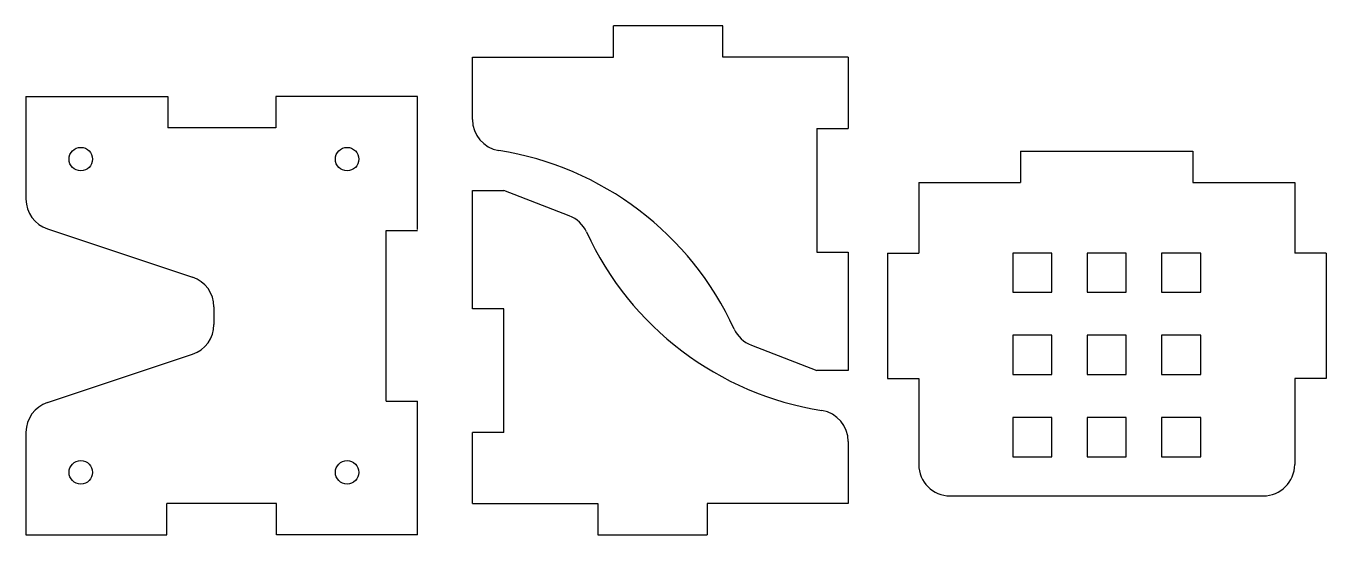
# Model space of a CAD drawing. Header units: millimetres. Extents: x 0 to 166, y 0 to 65.
import ezdxf

# ---------------------------------------------------------------- set-up
doc = ezdxf.new("R2010")
doc.units = ezdxf.units.MM
doc.layers.add('Mount', color=7, linetype='Continuous', lineweight=25, true_color=0xffffff)

msp = doc.modelspace()

# ---------------------------------------------------------------- linework, layer by layer
at = {"layer": 'Mount'}
for p, q in [((75, 61), (75, 65)), ((89, 65), (75, 65)), ((89, 61), (89, 65)), ((57, 53.06), (57, 61)), ((57, 61), (75, 61)), ((105, 61), (89, 61)), ((105, 61), (105, 51.9)), ((0, 56), (0, 42.88)), ((0, 56), (18.1, 56)), ((18.1, 56), (18.1, 52)), ((31.9, 56), (31.9, 52)), ((50, 56), (31.9, 56)), ((50, 39), (50, 56)), ((31.9, 52), (18.1, 52)), ((101, 51.9), (101, 36.1)), ((101, 51.9), (105, 51.9)), ((127, 49), (149, 49)), ((127, 49), (127, 45)), ((149, 49), (149, 45)), ((114, 45), (127, 45)), ((114, 45), (114, 36)), ((149, 45), (162, 45)), ((162, 45), (162, 36)), ((57, 28.9), (57, 44)), ((57, 44), (61, 44)), ((69.37, 40.76), (61, 44)), ((2.74, 39.09), (21.26, 32.91)), ((46, 17.1), (46, 38.9)), ((46, 38.9), (50, 38.9)), ((101, 36.1), (105, 36.1)), ((105, 36.1), (105, 21)), ((110, 36), (110, 20)), ((110, 36), (114, 36)), ((166, 36), (162, 36)), ((166, 36), (166, 20)), ((24, 29.12), (24, 26.88)), ((61, 28.9), (57, 28.9)), ((61, 13.1), (61, 28.9)), ((92.63, 24.24), (101, 21)), ((2.74, 16.91), (21.26, 23.09)), ((105, 21), (101, 21)), ((110, 20), (114, 20)), ((114, 20), (114, 9)), ((166, 20), (162, 20)), ((162, 20), (162, 9)), ((46, 17.1), (50, 17.1)), ((50, 0), (50, 17.1)), ((0, 13.12), (0, 0)), ((57, 4), (57, 13.1)), ((61, 13.1), (57, 13.1)), ((105, 11.94), (105, 4)), ((118, 5), (158, 5)), ((18, 0), (18, 4)), ((32, 4), (18, 4)), ((32, 0), (32, 4)), ((57, 4), (73, 4)), ((73, 4), (73, 0)), ((87, 4), (87, 0)), ((105, 4), (87, 4)), ((0, 0), (18, 0)), ((50, 0), (32, 0)), ((73, 0), (87, 0))]:
    msp.add_line(p, q, dxfattribs=at)
at = {"layer": 'Mount', "flags": 128}
for points in [[(126, 31), (131, 31), (131, 36), (126, 36)], [(135.5, 31), (140.5, 31), (140.5, 36), (135.5, 36)], [(145, 31), (150, 31), (150, 36), (145, 36)], [(126, 20.5), (131, 20.5), (131, 25.5), (126, 25.5)], [(135.5, 20.5), (140.5, 20.5), (140.5, 25.5), (135.5, 25.5)], [(145, 20.5), (150, 20.5), (150, 25.5), (145, 25.5)], [(126, 10), (131, 10), (131, 15), (126, 15)], [(135.5, 10), (140.5, 10), (140.5, 15), (135.5, 15)], [(145, 10), (150, 10), (150, 15), (145, 15)]]:
    msp.add_lwpolyline(points, close=True, dxfattribs=at)
at = {"layer": 'Mount'}
for centre in [(7, 48), (41, 48), (7, 8), (41, 8)]:
    msp.add_circle(centre, 1.5, dxfattribs=at)
for centre, radius, start, end in [((61, 53.06), 4, 180, 260.9527), ((54.08, 9.61), 40, 24.6643, 80.9527), ((4, 42.88), 4, 180, 251.5651), ((67.93, 37.03), 4, 24.6643, 68.8753), ((107.92, 55.39), 40, 204.6643, 260.9527), ((20, 29.12), 4, 0, 71.5651), ((20, 26.88), 4, 288.4349, 0), ((94.07, 27.97), 4, 204.6643, 248.8753), ((4, 13.12), 4, 108.4349, 180), ((101, 11.94), 4, 0, 80.9527), ((118, 9), 4, 180, 270), ((158, 9), 4, 270, 0)]:
    msp.add_arc(centre, radius, start, end, dxfattribs=at)

doc.saveas('drawing.dxf')
